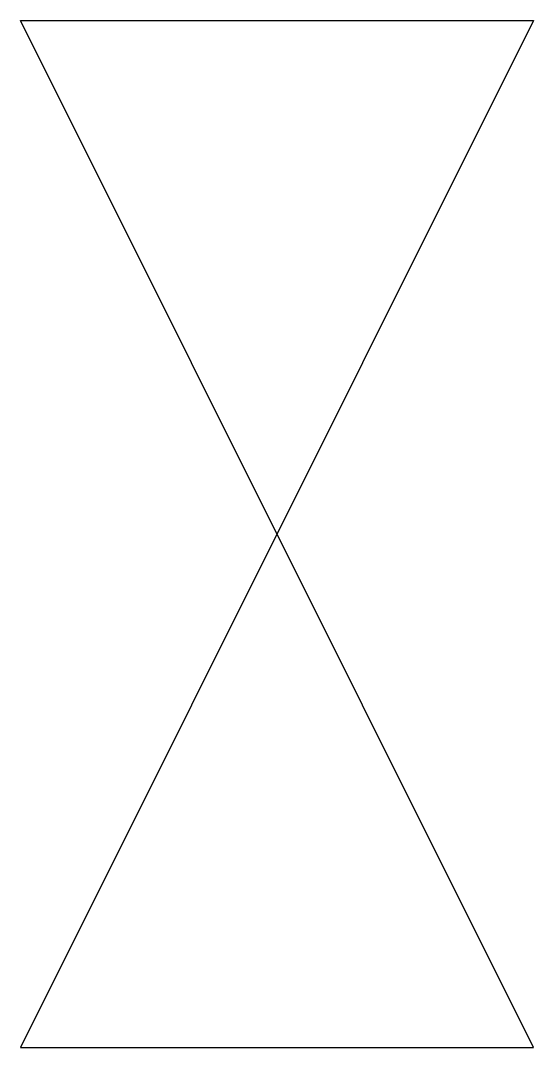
# Model space of a CAD drawing. Header units: millimetres. Extents: x 2358.93 to 2361.93, y 1814.8 to 1820.8.
import ezdxf
from ezdxf.enums import TextEntityAlignment as Align

# ---------------------------------------------------------------- set-up
doc = ezdxf.new("R2010")
doc.units = ezdxf.units.MM
doc.layers.add('CODE', color=1, linetype='Continuous')
doc.layers.add('PIP', color=1, linetype='Continuous')
doc.styles.add('VAL_TAG', font='Dengl.ttf')

# ---------------------------------------------------------------- blocks, each defined once
blk = doc.blocks.new('VALLGA')
for p, q in [((0.125, -0.0625), (-0.125, 0.0625)), ((-0.125, -0.0625), (0.125, 0.0625)), ((-0.125, 0.0625), (-0.125, -0.0625)), ((0.125, 0.0625), (0.125, -0.0625))]:
    blk.add_line(p, q)
at = {"layer": 'CODE', "style": 'VAL_TAG'}
for tag, p in [('DISPLAY', (0, 0.0896)), ('VALVE_CODE', (0, -0.18569))]:
    blk.add_attdef(tag, text='', height=0.09, dxfattribs=at).set_placement(p, align=Align.CENTER)
at = {"layer": 'CODE', "style": 'VAL_TAG', "flags": 1}
for tag, p in [('VALVE_SIZE', (0, -0.30994)), ('VALVE_LINE', (0, -0.43351)), ('VALVE_SPEC', (0, -0.55851)), ('VALVE_FITT', (0, -0.68351)), ('VALVE_DWG', (0, -0.80851))]:
    blk.add_attdef(tag, text='', height=0.09, dxfattribs=at).set_placement(p, align=Align.CENTER)

msp = doc.modelspace()

# ---------------------------------------------------------------- block references
at = {"layer": 'PIP', "xscale": 24, "yscale": 24, "zscale": 24, "rotation": 90}
msp.add_blockref('VALLGA', (2360.4273, 1817.8001), dxfattribs=at)

doc.saveas('drawing.dxf')
